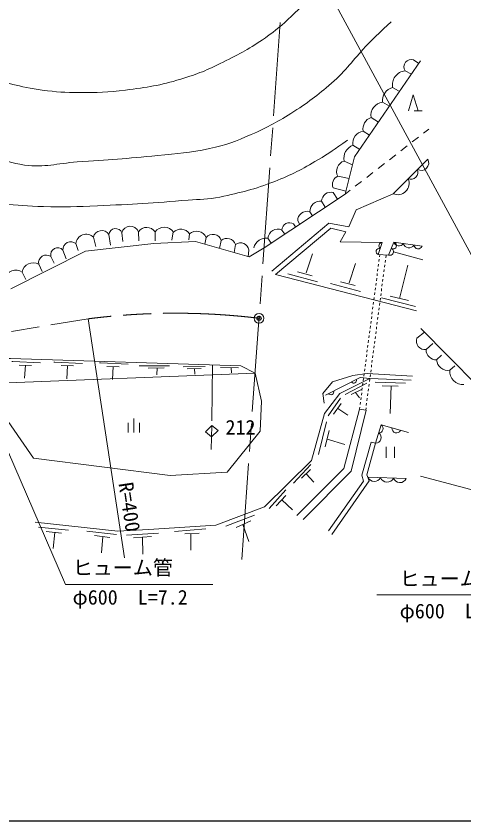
# Model space of a CAD drawing. Units: millimetres, scale not verified. Extents: x 40000 to 680000, y 20000 to 380000.
# Drawn here: x 210420 to 266289, y 205000 to 305418 of the extents above; entities that cross this region are included whole.
import ezdxf
from ezdxf.enums import TextEntityAlignment as Align

# ---------------------------------------------------------------- set-up
doc = ezdxf.new("R2010")
doc.units = ezdxf.units.MM
doc.header["$LTSCALE"] = 1000
doc.header["$PDMODE"] = 32
doc.header["$PDSIZE"] = 500
doc.linetypes.add('CHAIN', pattern=[18.5, 12, -1.5, 3.5, -1.5])
for name, color, linetype, lineweight in [('M-BGD', 7, 'Continuous', 13), ('M-BMK', 2, 'CHAIN', 13), ('M-BMK-SRVR', 3, 'Continuous', 13), ('M-STR-HTXT', 7, 'Continuous', 13), ('M-STR-STRC', 7, 'Continuous', 13), ('M-TTL-BAND', 7, 'Continuous', 25)]:
    doc.layers.add(name, color=color, linetype=linetype, lineweight=lineweight)
doc.layers.add('M-OTRS', color=6, linetype='Continuous')
doc.styles.add('ＭＳ ゴシック', font='')
doc.styles.get('ＭＳ ゴシック').set_extended_font_data('MS Gothic')

msp = doc.modelspace()

# ---------------------------------------------------------------- linework, layer by layer
at = {"layer": 'M-BGD'}
for p, q in [((259980, 299974), (260662, 299486)), ((258943, 298582), (259758, 298173)), ((257397, 296493), (258132, 296103)), ((256145, 294659), (256997, 294162)), ((254707, 292769), (255633, 292182)), ((261259, 290820), (261906, 291324)), ((253715, 291071), (254509, 290549)), ((259839, 289714), (260628, 290328)), ((252452, 289320), (253290, 288778)), ((258419, 288608), (259208, 289222)), ((251339, 287334), (252393, 286855)), ((256999, 287502), (257788, 288116)), ((255579, 286396), (256368, 287010)), ((250569, 285428), (251965, 285173)), ((254158, 285290), (254947, 285904)), ((252738, 284184), (253527, 284798)), ((249960, 283988), (251559, 283577)), ((249993, 283400), (250510, 282561)), ((251460, 283188), (252107, 283692)), ((248541, 282337), (248998, 281562)), ((247062, 281012), (247400, 280506)), ((245029, 279494), (245285, 279109)), ((245561, 279871), (245790, 279514)), ((221991, 278164), (222200, 276828)), ((223620, 278380), (223723, 277277)), ((225680, 278513), (225724, 277394)), ((227774, 278485), (227773, 277382)), ((230021, 278501), (229868, 277471)), ((232068, 278252), (231958, 277482)), ((243582, 278720), (243935, 278217)), ((220063, 277831), (220366, 276690)), ((234123, 277809), (233947, 276967)), ((236013, 277432), (235801, 276430)), ((241840, 277703), (242228, 277090)), ((216261, 276222), (216687, 275144)), ((217880, 277039), (218156, 276191)), ((237806, 276921), (237626, 275902)), ((239463, 276243), (239365, 275398)), ((214765, 275425), (215158, 274596)), ((246620, 273385), (247405, 275771)), ((255796, 275649), (255761, 275378)), ((256572, 275547), (256536, 275276)), ((257510, 275994), (261161, 274993)), ((213238, 274462), (213668, 273538)), ((251968, 272152), (252752, 274538)), ((255643, 274486), (255604, 274188)), ((255722, 275081), (255683, 274783)), ((256419, 274384), (256380, 274087)), ((256497, 274979), (256458, 274681)), ((258258, 270181), (259310, 274326)), ((211175, 273482), (211624, 272540)), ((242767, 273156), (260383, 268660)), ((244314, 273273), (248029, 272280)), ((245531, 273497), (247373, 273017)), ((255487, 273296), (255448, 272999)), ((255565, 273891), (255526, 273594)), ((256263, 273194), (256224, 272897)), ((256341, 273789), (256302, 273492)), ((250879, 272264), (252720, 271784)), ((255409, 272701), (255370, 272404)), ((256185, 272599), (256146, 272302)), ((249662, 272040), (253377, 271047)), ((255253, 271511), (255214, 271214)), ((255331, 272106), (255292, 271809)), ((256028, 271410), (255989, 271112)), ((256107, 272004), (256067, 271707)), ((255097, 270322), (255058, 270024)), ((255175, 270916), (255136, 270619)), ((255872, 270220), (255833, 269922)), ((255950, 270815), (255911, 270517)), ((256008, 270267), (260266, 269174)), ((257092, 270455), (259371, 269918)), ((254941, 269132), (254902, 268834)), ((255019, 269727), (254980, 269429)), ((255794, 269625), (255755, 269327)), ((254863, 268537), (254823, 268239)), ((255638, 268435), (255599, 268138)), ((255716, 269030), (255677, 268733)), ((254706, 267347), (254667, 267050)), ((254784, 267942), (254745, 267645)), ((255482, 267245), (255443, 266948)), ((255560, 267840), (255521, 267543)), ((254550, 266157), (254511, 265860)), ((254628, 266752), (254589, 266455)), ((255404, 266650), (255365, 266353)), ((254472, 265562), (254433, 265265)), ((255247, 265461), (255208, 265163)), ((255326, 266056), (255287, 265758)), ((260428, 265230), (261377, 265971)), ((254316, 264373), (254277, 264075)), ((254394, 264968), (254355, 264670)), ((255091, 264271), (255052, 263973)), ((255169, 264866), (255130, 264568)), ((261567, 263808), (262408, 264563)), ((254160, 263183), (254121, 262885)), ((254238, 263778), (254199, 263480)), ((255013, 263676), (254974, 263378)), ((254082, 262588), (254043, 262290)), ((254857, 262486), (254818, 262189)), ((254935, 263081), (254896, 262784)), ((262889, 262522), (263492, 263094)), ((210790, 261879), (212325, 261832)), ((211582, 261855), (211487, 260241)), ((216036, 261814), (217571, 261766)), ((216828, 261789), (216733, 260175)), ((221744, 261710), (223279, 261663)), ((222535, 261686), (222441, 260071)), ((225770, 261790), (229547, 261762)), ((226881, 261498), (228906, 261536)), ((228031, 261519), (227993, 260669)), ((231252, 261658), (234002, 261677)), ((231751, 261423), (233503, 261432)), ((232683, 261428), (232721, 260745)), ((235904, 261555), (238184, 261545)), ((237270, 261549), (237298, 260914)), ((253925, 261398), (253886, 261101)), ((254003, 261993), (253964, 261696)), ((254701, 261296), (254662, 260999)), ((254779, 261891), (254740, 261594)), ((264537, 261223), (265161, 261773)), ((253769, 260208), (253730, 259911)), ((253847, 260803), (253808, 260506)), ((254545, 260107), (254506, 259809)), ((254623, 260701), (254584, 260404)), ((251461, 258184), (254173, 259625)), ((253691, 259613), (253652, 259316)), ((254467, 259512), (254428, 259214)), ((255219, 259748), (259005, 259625)), ((256085, 259295), (258073, 259258)), ((257226, 259274), (257074, 255839)), ((252205, 258194), (253594, 258877)), ((252769, 258471), (253269, 257779)), ((253535, 258424), (253496, 258126)), ((253613, 259019), (253574, 258721)), ((254310, 258322), (254271, 258024)), ((254388, 258917), (254349, 258619)), ((250894, 257750), (249359, 255555)), ((253379, 257234), (253340, 256936)), ((253457, 257829), (253418, 257531)), ((254154, 257132), (254115, 256835)), ((254232, 257727), (254193, 257430)), ((250988, 257062), (250037, 255743)), ((250561, 256470), (251808, 255621)), ((253301, 256639), (253265, 256368)), ((254076, 256537), (254041, 256266)), ((225101, 253463), (225101, 255213)), ((224401, 253463), (224401, 254688)), ((225801, 253463), (225801, 254688)), ((249144, 254796), (248136, 250729)), ((249480, 253707), (248968, 251690)), ((249210, 252642), (251418, 251978)), ((256587, 251681), (256587, 250281)), ((257637, 250281), (257637, 251681)), ((245043, 247154), (247181, 249462)), ((246041, 247748), (247153, 248831)), ((246604, 248296), (247586, 247258)), ((241991, 243990), (244092, 246288)), ((242858, 244329), (244082, 245619)), ((243555, 245064), (244892, 243801)), ((236570, 241757), (240168, 243132)), ((237879, 241607), (239697, 242435)), ((213207, 241669), (216938, 241268)), ((214168, 241124), (216089, 240900)), ((219228, 241140), (222958, 240740)), ((230184, 241117), (234102, 241446)), ((238696, 241979), (239471, 239855)), ((215237, 241000), (215049, 238995)), ((220188, 240596), (222110, 240372)), ((221258, 240471), (221069, 238466)), ((224191, 240644), (228178, 240900)), ((225079, 240326), (227312, 240467)), ((226189, 240396), (226219, 238282)), ((231474, 240815), (233255, 240900)), ((232226, 240851), (232237, 238800))]:
    msp.add_line(p, q, dxfattribs=at)
for points in [[(209771, 271384), (219098, 276081), (227615, 277042), (232802, 277298), (239495, 275361), (241359, 276515), (251460, 283188), (252645, 287841), (260890, 299818)], [(261769, 287572), (257462, 283249), (252850, 281248), (251931, 279137), (249445, 279599), (242324, 273608)], [(242767, 273156), (249699, 278949), (251564, 278506), (250853, 277270), (256089, 277174)], [(256089, 277174), (255587, 275657), (256884, 275609), (257540, 277194), (261063, 276713)], [(275605, 253772), (271423, 255773), (260935, 266420)], [(109635, 263171), (138920, 259163), (150216, 260252), (156426, 260460), (162632, 260206), (167695, 259964), (185547, 258203), (197706, 260907), (205024, 262678), (209716, 262716), (238456, 261788), (240235, 260847)], [(209886, 262303), (210018, 262303), (213455, 262153)], [(215132, 262237), (215264, 262237), (218701, 262087)], [(220839, 262134), (220971, 262134), (224409, 261983)], [(212779, 242269), (223109, 241143), (226920, 241352), (235358, 241896), (241410, 244186), (247270, 249966), (248904, 255842), (250825, 258308), (254540, 260197), (259711, 259989)], [(248842, 257122), (248682, 258323), (249915, 259764), (252413, 260580), (254222, 260820), (259858, 260500)], [(254540, 260197), (253351, 260316), (249028, 258139)], [(253265, 256368), (251303, 248961), (245428, 243105)], [(246238, 242597), (252209, 248655), (254111, 256237), (253265, 256368)], [(255266, 252116), (255970, 254406), (259360, 253445)], [(249411, 241196), (253782, 247408), (253535, 248150), (254711, 252276), (255266, 252116), (254183, 248170), (254475, 247435), (249813, 240716)], [(254286, 247911), (254300, 247876), (259070, 247738)]]:
    msp.add_lwpolyline(points, dxfattribs=at)
msp.add_lwpolyline([(240235, 260847), (241042, 257352), (240879, 253622), (236769, 248505), (229637, 248097), (212598, 250247), (206155, 259535)], close=True, dxfattribs=at)
for centre, radius, start, end in [((259734, 299075), 932, 70.86201, 211.93116), ((259115, 296838), 1752, 95.649, 191.34419), ((257757, 294903), 1630, 102.75877, 188.59232), ((256293, 293055), 1611, 95.26611, 190.22001), ((255213, 291335), 1521, 109.44756, 189.99308), ((253944, 289575), 1513, 98.6764, 189.70127), ((253091, 287657), 1782, 111.01759, 190.44612), ((251722, 286071), 1320, 106.85714, 209.13857), ((260966, 287094), 935, 239.43256, 30.78004), ((259663, 285954), 892, 248.18475, 22.02785), ((251002, 284396), 1120, 112.75666, 201.37914), ((258023, 284560), 1426, 246.82669, 23.38591), ((249684, 282300), 1143, 74.31898, 178.15077), ((248385, 281023), 1323, 83.21272, 180.4527), ((246716, 279910), 1156, 72.57677, 181.90362), ((224672, 278110), 1086, 21.78094, 165.60579), ((244524, 278698), 942, 57.63545, 178.69615), ((219162, 276910), 1288, 45.6236, 174.27254), ((221095, 277602), 1057, 32.08189, 167.48292), ((222834, 278055), 850, 22.49061, 172.62208), ((226718, 277797), 1261, 33.07899, 145.40534), ((228903, 277690), 1381, 33.75733, 144.84868), ((230975, 277525), 1313, 33.65692, 134.73491), ((232930, 277263), 1312, 24.59295, 131.06992), ((234960, 277081), 1109, 18.46368, 138.98108), ((243059, 277616), 1222, 64.6361, 175.91528), ((217249, 276277), 990, 50.37319, 183.14827), ((236730, 276549), 1138, 19.04852, 129.09483), ((241617, 276133), 1586, 81.92332, 166.02061), ((256135, 276736), 440, 96.01873, 227.35649), ((257454, 276781), 422, 236.86502, 78.14204), ((258172, 277399), 664, 198.02566, 326.44401), ((215611, 275639), 873, 41.93055, 194.21443), ((238431, 276085), 1044, 8.67083, 126.83112), ((255729, 276028), 398, 74.3046, 249.07062), ((257067, 276013), 444, 245.712, 69.29505), ((259448, 277277), 763, 198.69442, 325.77524), ((260584, 276880), 507, 183.63737, 340.83229), ((214201, 274626), 978, 54.78014, 189.67414), ((212556, 273235), 1403, 60.93719, 169.86757), ((210391, 272346), 1380, 55.38147, 168.74261), ((261427, 264864), 1065, 159.8575, 277.5546), ((262877, 263832), 1309, 181.03576, 270.53729), ((264318, 262640), 1434, 184.70845, 278.77495), ((266195, 261102), 1662, 175.84989, 273.2334), ((252551, 259955), 328, 213.23739, 20.23174), ((249678, 258576), 400, 220.89585, 12.57328), ((255673, 253956), 539, 269.28127, 56.55982), ((255250, 252833), 717, 271.33512, 54.50596), ((257868, 253973), 562, 174.54126, 333.82035), ((255105, 248256), 890, 205.27003, 331.41753), ((256707, 248149), 880, 201.25453, 335.43302), ((258296, 248037), 829, 197.80071, 338.88684)]:
    msp.add_arc(centre, radius, start, end, dxfattribs=at)
for points, knots in [([(159426, 295229), (161044, 294197), (161553, 293862), (163019, 293187), (164369, 292565), (165166, 292299), (166585, 291853), (167571, 291544), (168119, 291314), (169143, 291173), (170745, 290952), (171668, 290951), (173281, 291064), (175180, 291198), (176220, 291552), (178044, 292098), (180323, 292781), (181509, 293430), (183695, 294368), (186090, 295397), (187300, 296294), (189765, 297145), (191698, 297812), (192832, 298065), (194855, 298370), (196687, 298646), (197739, 298718), (199591, 298642), (202251, 298532), (203717, 298139), (206341, 297689), (209229, 297194), (210785, 296570), (213690, 296192), (215477, 295960), (216489, 295870), (218290, 295865), (220548, 295860), (221821, 295910), (224061, 296192), (226792, 296536), (228342, 296749), (230975, 297553), (233101, 298202), (234269, 298678), (236255, 299676), (238383, 300745), (239591, 301350), (241536, 302725), (242870, 303668), (243573, 304267), (244761, 305389), (246268, 306812), (246729, 307453), (248245, 309391)], [0, 0, 0, 0, 1, 1, 1, 2, 2, 2, 3, 3, 3, 4, 4, 4, 5, 5, 5, 6, 6, 6, 7, 7, 7, 8, 8, 8, 9, 9, 9, 10, 10, 10, 11, 11, 11, 12, 12, 12, 13, 13, 13, 14, 14, 14, 15, 15, 15, 16, 16, 16, 17, 17, 17, 18, 18, 18, 18]), ([(198496, 290837), (199428, 291073), (199891, 291127), (200782, 291028), (202063, 290885), (202579, 290125), (203749, 289585), (205189, 288921), (205991, 288530), (207478, 287979), (209002, 287414), (209868, 287050), (211479, 286836), (214023, 286498), (215479, 287039), (218039, 287217), (221966, 287490), (224169, 287612), (228083, 288034), (230610, 288306), (232053, 288325), (234534, 288877), (236638, 289346), (237787, 289780), (239760, 290647), (241916, 291593), (243084, 292237), (245066, 293509), (247143, 294842), (248250, 295694), (250092, 297337), (251917, 298965), (252616, 300202), (254338, 301937), (255434, 303042), (255803, 303407), (257196, 304714)], [0, 0, 0, 0, 1, 1, 1, 2, 2, 2, 3, 3, 3, 4, 4, 4, 5, 5, 5, 6, 6, 6, 7, 7, 7, 8, 8, 8, 9, 9, 9, 10, 10, 10, 11, 11, 11, 12, 12, 12, 12]), ([(200288, 282626), (202035, 282316), (202553, 282238), (204017, 282098), (205842, 281923), (206877, 282040), (208708, 281954), (210711, 281859), (211828, 281707), (213832, 281650), (216464, 281574), (217942, 281635), (220573, 281746), (224994, 281932), (227471, 282084), (231880, 282458), (233421, 282589), (234309, 282513), (235821, 282839), (238547, 283427), (240095, 283767), (242689, 284793), (244874, 285656), (246055, 286274), (248069, 287483), (249558, 288376), (250080, 288723), (251768, 289948)], [0, 0, 0, 0, 1, 1, 1, 2, 2, 2, 3, 3, 3, 4, 4, 4, 5, 5, 5, 6, 6, 6, 7, 7, 7, 8, 8, 8, 9, 9, 9, 9])]:
    msp.add_open_spline(points, degree=3, knots=knots, dxfattribs=at)
at = {"layer": 'M-BMK'}
for p, q in [((238569, 237614), (243374, 304629)), ((196506, 263906), (219423, 267647)), ((260866, 248000), (315313, 233661))]:
    msp.add_line(p, q, dxfattribs=at)
msp.add_arc((230340, 182608), 85737, 83.04094, 97.31537, dxfattribs=at)
at = {"layer": 'M-BMK-SRVR'}
msp.add_circle((240727, 267713), 600, dxfattribs=at)
at = {"layer": 'M-OTRS'}
msp.add_point((240727, 267713), dxfattribs=at)
at = {"layer": 'M-STR-HTXT'}
for p, q in [((283888, 244797), (249586, 308156)), ((259368, 293597), (259968, 295597)), ((259968, 295597), (260568, 293597)), ((261068, 293597), (260068, 293597)), ((219423, 267647), (223929, 237812))]:
    msp.add_line(p, q, dxfattribs=at)
for points in [[(204562, 262226), (216577, 234493), (234951, 234493)], [(290449, 254659), (283489, 233196), (255424, 233196)]]:
    msp.add_lwpolyline(points, dxfattribs=at)
at = {"layer": 'M-STR-STRC'}
msp.add_line((234919, 261902), (234858, 254933), dxfattribs=at)
msp.add_lwpolyline([(234741, 251340), (234820, 254328), (234071, 253554), (234783, 252930), (235643, 253726), (234820, 254328)], dxfattribs=at)
at = {"layer": 'M-TTL-BAND'}
msp.add_line((40000, 205000), (579000, 205000), dxfattribs=at)

# ---------------------------------------------------------------- texts
at = {"layer": 'M-STR-HTXT', "style": 'ＭＳ ゴシック'}
msp.add_text('R=400', height=1833, rotation=278.589, dxfattribs=at).set_placement((224568, 244169), align=Align.MIDDLE_CENTER)
for s, p in [('ヒューム管', (217483, 235134)), ('ヒューム管', (258264, 233758)), ('φ600\u3000L=7.2', (217462, 231437)), ('φ600\u3000L=19.3', (258271, 229718))]:
    msp.add_text(s, height=1833, dxfattribs=at).set_placement(p, align=Align.BOTTOM_LEFT)
at = {"layer": 'M-STR-STRC', "style": 'ＭＳ ゴシック'}
msp.add_text('212', height=1833, dxfattribs=at).set_placement((238421, 254116), align=Align.MIDDLE_CENTER)

doc.saveas('drawing.dxf')
